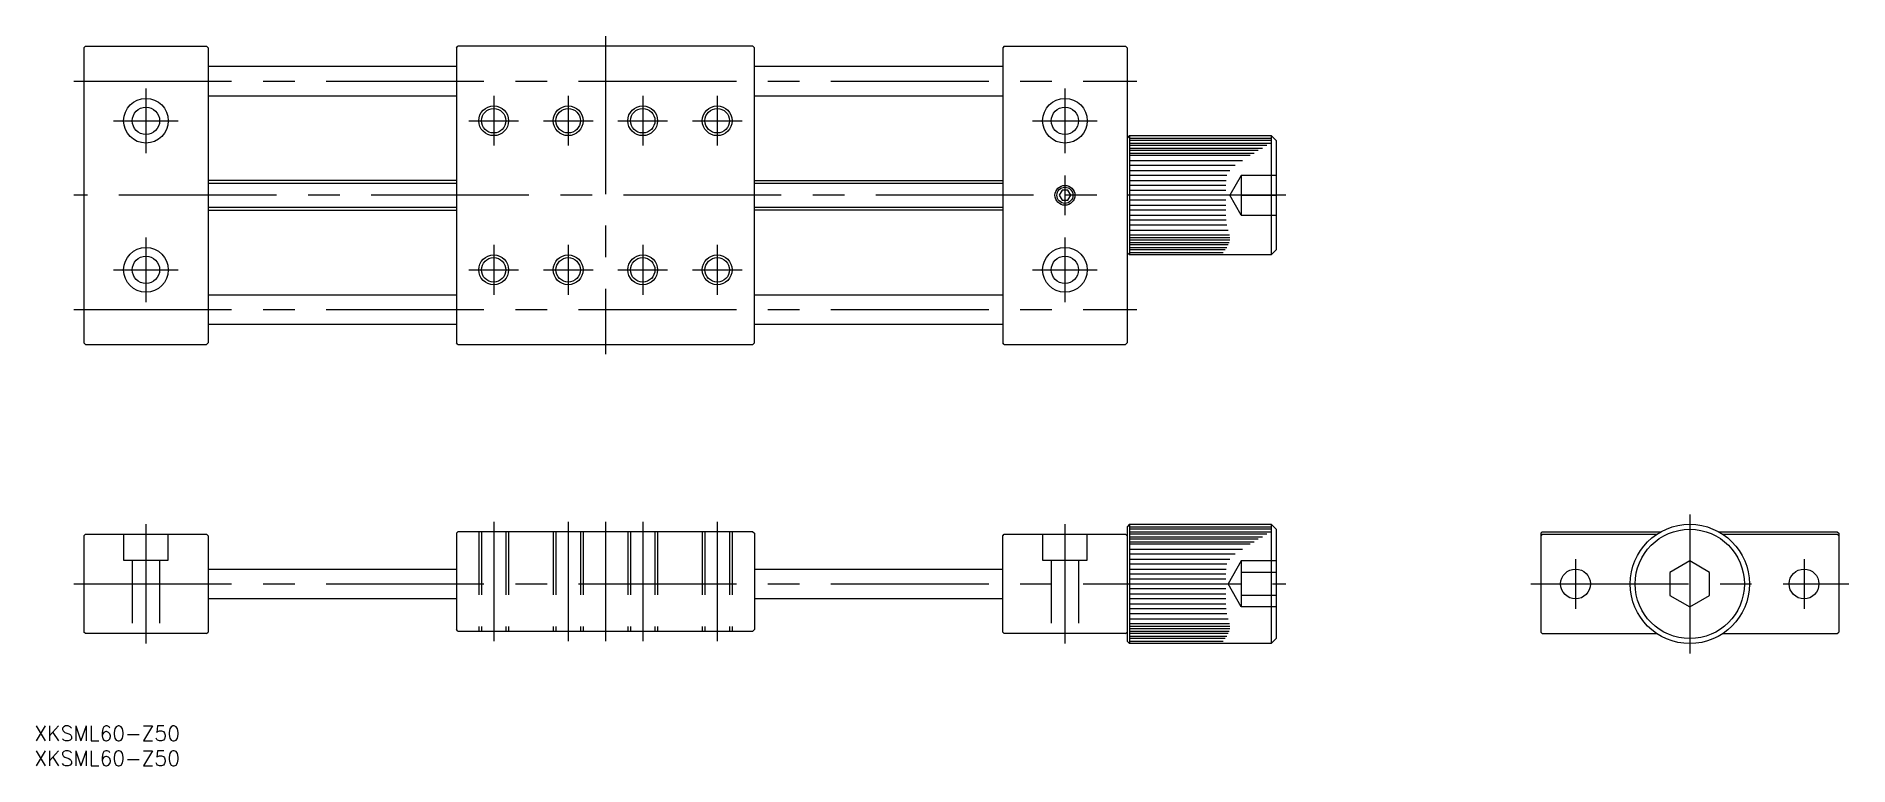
# Model space of a CAD drawing. Extents: x -333 to 32, y -37 to 110.
import ezdxf

# ---------------------------------------------------------------- set-up
doc = ezdxf.new("R2010")
doc.units = 0
doc.linetypes.add('CENTER', pattern=[50.8, 31.75, -6.35, 6.35, -6.35])
doc.linetypes.add('DASHED', pattern=[19.05, 12.7, -6.35])
doc.layers.get('0').update_dxf_attribs({"linetype": 'CONTINUOUS'})
doc.layers.add('CENTER', color=1, linetype='CONTINUOUS')
doc.styles.get("Standard").update_dxf_attribs({"font": 'txt.shx', "height": 3, "bigfont": 'bigfont.shx'})

msp = doc.modelspace()

# ---------------------------------------------------------------- linework, layer by layer
at = {"color": 7, "linetype": 'CONTINUOUS'}
for p, q in [((-322.99, 108.21), (-323.29, 107.91)), ((-323.29, 107.91), (-323.29, 48.51)), ((-322.99, 108.21), (-298.59, 108.21)), ((-298.59, 108.21), (-298.29, 107.91)), ((-298.29, 107.91), (-298.29, 48.51)), ((-248.29, 107.91), (-247.99, 108.21)), ((-248.29, 107.91), (-248.29, 48.51)), ((-188.59, 108.21), (-247.99, 108.21)), ((-188.59, 108.21), (-188.29, 107.91)), ((-188.29, 48.51), (-188.29, 107.91)), ((-137.99, 108.21), (-138.29, 107.91)), ((-138.29, 107.91), (-138.29, 48.51)), ((-137.99, 108.21), (-113.59, 108.21)), ((-113.59, 108.21), (-113.29, 107.91)), ((-113.29, 107.91), (-113.29, 48.51)), ((-298.29, 104.21), (-248.29, 104.21)), ((-188.29, 104.21), (-138.29, 104.21)), ((-298.29, 98.21), (-248.29, 98.21)), ((-188.29, 98.21), (-138.29, 98.21)), ((-112.79, 90.21), (-113.29, 89.71)), ((-113.29, 89.71), (-113.29, 66.71)), ((-112.79, 90.21), (-84.29, 90.21)), ((-112.79, 90.21), (-112.79, 66.21)), ((-112.79, 89.71), (-84.29, 89.71)), ((-84.29, 89.21), (-112.79, 89.21)), ((-112.79, 88.71), (-84.29, 88.71)), ((-85.16, 88.21), (-112.79, 88.21)), ((-112.79, 87.71), (-86.02, 87.71)), ((-84.29, 90.21), (-84.29, 66.21)), ((-83.29, 89.21), (-84.29, 90.21)), ((-83.29, 89.21), (-83.29, 67.21)), ((-86.87, 87.21), (-112.79, 87.21)), ((-112.79, 86.71), (-87.7, 86.71)), ((-88.52, 86.21), (-112.79, 86.21)), ((-112.79, 85.21), (-90.07, 85.21)), ((-91.49, 84.21), (-112.79, 84.21)), ((-248.29, 81.21), (-298.29, 81.21)), ((-188.29, 81.21), (-138.29, 81.21)), ((-112.79, 83.21), (-92.59, 83.21)), ((-93.23, 82.21), (-112.79, 82.21)), ((-112.79, 81.21), (-93.33, 81.21)), ((-126.37, 79.21), (-126.94, 78.21)), ((-126.94, 78.21), (-126.37, 77.21)), ((-125.21, 79.21), (-126.37, 79.21)), ((-126.37, 77.21), (-125.21, 77.21)), ((-124.63, 78.21), (-125.21, 79.21)), ((-125.21, 77.21), (-124.63, 78.21)), ((-93.38, 80.21), (-112.79, 80.21)), ((-112.79, 79.21), (-93.41, 79.21)), ((-93.42, 77.21), (-112.79, 77.21)), ((-298.29, 75.21), (-248.29, 75.21)), ((-138.29, 75.21), (-188.29, 75.21)), ((-112.79, 76.21), (-93.42, 76.21)), ((-93.4, 75.21), (-112.79, 75.21)), ((-112.79, 74.21), (-93.38, 74.21)), ((-93.33, 73.21), (-112.79, 73.21)), ((-93.21, 72.21), (-112.79, 72.21)), ((-112.79, 71.21), (-92.95, 71.21)), ((-92.66, 70.21), (-112.79, 70.21)), ((-112.79, 69.71), (-92.58, 69.71)), ((-112.79, 66.21), (-113.29, 66.71)), ((-92.59, 69.21), (-112.79, 69.21)), ((-112.79, 68.71), (-92.72, 68.71)), ((-92.93, 68.21), (-112.79, 68.21)), ((-112.79, 67.71), (-93.21, 67.71)), ((-93.55, 67.21), (-112.79, 67.21)), ((-112.79, 66.71), (-93.91, 66.71)), ((-84.29, 66.21), (-112.79, 66.21)), ((-84.29, 66.21), (-83.29, 67.21)), ((-298.29, 58.21), (-248.29, 58.21)), ((-188.29, 58.21), (-138.29, 58.21)), ((-248.29, 52.21), (-298.29, 52.21)), ((-138.29, 52.21), (-188.29, 52.21)), ((-322.99, 48.21), (-323.29, 48.51)), ((-322.99, 48.21), (-298.59, 48.21)), ((-298.59, 48.21), (-298.29, 48.51)), ((-247.99, 48.21), (-248.29, 48.51)), ((-247.99, 48.21), (-188.59, 48.21)), ((-188.59, 48.21), (-188.29, 48.51)), ((-137.99, 48.21), (-138.29, 48.51)), ((-137.99, 48.21), (-113.59, 48.21)), ((-113.59, 48.21), (-113.29, 48.51)), ((-112.79, 12), (-113.29, 11.5)), ((-113.29, 11.5), (-113.29, -11.5)), ((-112.79, 12), (-84.29, 12)), ((-112.79, 12), (-112.79, -12)), ((-112.79, 11.5), (-84.29, 11.5)), ((-84.29, 11), (-112.79, 11)), ((-84.29, 12), (-84.29, -12)), ((-83.29, 11), (-84.29, 12)), ((-83.29, 11), (-83.29, -11)), ((-323.29, 9.7), (-322.99, 10)), ((-323.29, 9.7), (-323.29, -9.7)), ((-322.99, 10), (-298.59, 10)), ((-298.59, 10), (-298.29, 9.7)), ((-298.29, 9.7), (-298.29, -9.7)), ((-248.29, 10.2), (-247.99, 10.5)), ((-248.29, 10.2), (-248.29, -9.2)), ((-188.59, 10.5), (-247.99, 10.5)), ((-237.99, 10.5), (-244.93, 10.5)), ((-188.59, 10.5), (-188.29, 10.2)), ((-188.29, 10.2), (-188.29, -9.2)), ((-138.29, 9.7), (-137.99, 10)), ((-138.29, -9.7), (-138.29, 9.7)), ((-137.99, 10), (-113.59, 10)), ((-113.29, 9.7), (-113.59, 10)), ((-113.29, 9.7), (-113.29, -9.7)), ((-113.29, 9.7), (-113.29, -9.7)), ((-112.79, 10.5), (-84.29, 10.5)), ((-85.16, 10), (-112.79, 10)), ((-112.79, 9.5), (-86.02, 9.5)), ((-86.87, 9), (-112.79, 9)), ((-112.79, 8.5), (-87.7, 8.5)), ((-88.52, 8), (-112.79, 8)), ((-29.7, 10.5), (-30, 10.2)), ((-30, 10.2), (-30, -9.7)), ((-29.7, 10), (-30, 9.7)), ((-29.7, 10.5), (-5.81, 10.5)), ((-29.7, 10), (-6.63, 10)), ((5.81, 10.5), (29.7, 10.5)), ((6.63, 10), (29.7, 10)), ((29.7, 10.5), (30, 10.2)), ((29.7, 10), (30, 9.7)), ((30, 10.2), (30, -9.7)), ((-112.79, 7), (-90.07, 7)), ((-91.49, 6), (-112.79, 6)), ((-112.79, 5), (-92.59, 5)), ((-93.23, 4), (-112.79, 4)), ((0, 4.62), (-4, 2.31)), ((4, 2.31), (0, 4.62)), ((-298.29, 3), (-248.29, 3)), ((-188.29, 3), (-138.29, 3)), ((-112.79, 3), (-93.33, 3)), ((-93.38, 2), (-112.79, 2)), ((-112.79, 1), (-93.41, 1)), ((-4, 2.31), (-4, -2.31)), ((4, -2.31), (4, 2.31)), ((-248.29, -3), (-298.29, -3)), ((-138.29, -3), (-188.29, -3)), ((-93.42, -1), (-112.79, -1)), ((-112.79, -2), (-93.42, -2)), ((-93.4, -3), (-112.79, -3)), ((-4, -2.31), (0, -4.62)), ((0, -4.62), (4, -2.31)), ((-112.79, -4), (-93.38, -4)), ((-93.33, -5), (-112.79, -5)), ((-93.21, -6), (-112.79, -6)), ((-112.79, -7), (-92.95, -7)), ((-322.99, -10), (-323.29, -9.7)), ((-298.59, -10), (-322.99, -10)), ((-298.59, -10), (-298.29, -9.7)), ((-247.99, -9.5), (-248.29, -9.2)), ((-247.99, -9.5), (-188.59, -9.5)), ((-188.59, -9.5), (-188.29, -9.2)), ((-137.99, -10), (-138.29, -9.7)), ((-113.59, -10), (-137.99, -10)), ((-113.59, -10), (-113.29, -9.7)), ((-92.66, -8), (-112.79, -8)), ((-112.79, -8.5), (-92.58, -8.5)), ((-92.59, -9), (-112.79, -9)), ((-112.79, -9.5), (-92.72, -9.5)), ((-92.93, -10), (-112.79, -10)), ((-112.79, -10.5), (-93.21, -10.5)), ((-29.7, -10), (-30, -9.7)), ((-29.7, -10), (-6.63, -10)), ((6.63, -10), (29.7, -10)), ((29.7, -10), (30, -9.7)), ((-112.79, -12), (-113.29, -11.5)), ((-93.55, -11), (-112.79, -11)), ((-112.79, -11.5), (-93.91, -11.5)), ((-84.29, -12), (-112.79, -12)), ((-84.29, -12), (-83.29, -11))]:
    msp.add_line(p, q, dxfattribs=at)
at = {"color": 3, "linetype": 'CONTINUOUS'}
for p, q in [((-298.29, 80.67), (-248.29, 80.67)), ((-188.29, 80.67), (-138.29, 80.67)), ((-248.29, 75.75), (-298.29, 75.75)), ((-138.29, 75.75), (-188.29, 75.75))]:
    msp.add_line(p, q, dxfattribs=at)
at = {"color": 3, "linetype": 'DASHED'}
for p, q in [((-90.29, 82.21), (-92.6, 78.21)), ((-83.29, 82.21), (-90.29, 82.21)), ((-90.29, 82.21), (-90.29, 74.21)), ((-90.29, 74.21), (-92.6, 78.21)), ((-90.29, 78.21), (-83.29, 78.21)), ((-90.29, 74.21), (-83.29, 74.21)), ((-315.29, 10), (-315.29, 4.8)), ((-306.29, 4.8), (-306.29, 10)), ((-243.79, 10.5), (-243.79, -9.5)), ((-243.25, 10.5), (-243.25, -9.5)), ((-238.33, 10.5), (-238.33, -9.5)), ((-237.79, 10.5), (-237.79, -9.5)), ((-228.79, 10.5), (-228.79, -9.5)), ((-228.25, 10.5), (-228.25, -9.5)), ((-223.33, 10.5), (-223.33, -9.5)), ((-222.79, 10.5), (-222.79, -9.5)), ((-213.79, 10.5), (-213.79, -9.5)), ((-213.25, 10.5), (-213.25, -9.5)), ((-208.33, 10.5), (-208.33, -9.5)), ((-207.79, 10.5), (-207.79, -9.5)), ((-198.79, 10.5), (-198.79, -9.5)), ((-198.25, 10.5), (-198.25, -9.5)), ((-193.33, 10.5), (-193.33, -9.5)), ((-192.79, 10.5), (-192.79, -9.5)), ((-130.29, 10), (-130.29, 4.8)), ((-121.29, 4.8), (-121.29, 10)), ((-315.29, 4.8), (-306.29, 4.8)), ((-313.54, 4.8), (-313.54, -10)), ((-308.04, 4.8), (-308.04, -10)), ((-130.29, 4.8), (-121.29, 4.8)), ((-128.54, 4.8), (-128.54, -10)), ((-123.04, 4.8), (-123.04, -10)), ((-90.29, 4.62), (-92.95, 0)), ((-90.29, 4.62), (-90.29, -4.62)), ((-83.29, 4.62), (-90.29, 4.62)), ((-83.29, 2.31), (-90.29, 2.31)), ((-90.29, -4.62), (-92.95, 0)), ((-83.29, -2.31), (-90.29, -2.31)), ((-83.29, -4.62), (-90.29, -4.62))]:
    msp.add_line(p, q, dxfattribs=at)
at = {"color": 7, "linetype": 'CONTINUOUS'}
for centre, radius in [((-310.79, 93.21), 4.5), ((-310.79, 93.21), 2.75), ((-240.79, 93.21), 2.46), ((-225.79, 93.21), 2.46), ((-210.79, 93.21), 2.46), ((-195.79, 93.21), 2.46), ((-125.79, 93.21), 4.5), ((-125.79, 93.21), 2.75), ((-125.79, 78.21), 1.62), ((-310.79, 63.21), 4.5), ((-310.79, 63.21), 2.75), ((-125.79, 63.21), 4.5), ((-125.79, 63.21), 2.75), ((-240.79, 63.21), 2.46), ((-225.79, 63.21), 2.46), ((-210.79, 63.21), 2.46), ((-195.79, 63.21), 2.46), ((0, 0), 12), ((0, 0), 11), ((-23, 0), 3), ((23, 0), 3)]:
    msp.add_circle(centre, radius, dxfattribs=at)
at = {"color": 3, "linetype": 'CONTINUOUS'}
for centre, radius in [((-240.79, 93.21), 3), ((-225.79, 93.21), 3), ((-210.79, 93.21), 3), ((-195.79, 93.21), 3), ((-125.79, 78.21), 2), ((-240.79, 63.21), 3), ((-225.79, 63.21), 3), ((-210.79, 63.21), 3), ((-195.79, 63.21), 3)]:
    msp.add_circle(centre, radius, dxfattribs=at)
at = {"layer": 'CENTER', "color": 1, "linetype": 'CENTER'}
for p, q in [((-218.29, 110.21), (-218.29, 46.21)), ((-325.29, 101.21), (-111.29, 101.21)), ((-310.79, 99.71), (-310.79, 86.71)), ((-125.79, 99.71), (-125.79, 86.71)), ((-240.79, 98.21), (-240.79, 88.21)), ((-225.79, 98.21), (-225.79, 88.21)), ((-210.79, 98.21), (-210.79, 88.21)), ((-195.79, 98.21), (-195.79, 88.21)), ((-317.29, 93.21), (-304.29, 93.21)), ((-245.79, 93.21), (-235.79, 93.21)), ((-230.79, 93.21), (-220.79, 93.21)), ((-215.79, 93.21), (-205.79, 93.21)), ((-200.79, 93.21), (-190.79, 93.21)), ((-132.29, 93.21), (-119.29, 93.21)), ((-125.79, 82.21), (-125.79, 74.21)), ((-81.29, 78.21), (-325.29, 78.21)), ((-310.79, 69.71), (-310.79, 56.71)), ((-125.79, 69.71), (-125.79, 56.71)), ((-240.79, 68.21), (-240.79, 58.21)), ((-225.79, 68.21), (-225.79, 58.21)), ((-210.79, 68.21), (-210.79, 58.21)), ((-195.79, 68.21), (-195.79, 58.21)), ((-317.29, 63.21), (-304.29, 63.21)), ((-245.79, 63.21), (-235.79, 63.21)), ((-230.79, 63.21), (-220.79, 63.21)), ((-215.79, 63.21), (-205.79, 63.21)), ((-200.79, 63.21), (-190.79, 63.21)), ((-132.29, 63.21), (-119.29, 63.21)), ((-325.29, 55.21), (-111.29, 55.21)), ((-310.79, 12), (-310.79, -12)), ((-240.79, 12.5), (-240.79, -11.5)), ((-225.79, 12.5), (-225.79, -11.5)), ((-218.29, 12.5), (-218.29, -11.5)), ((-210.79, 12.5), (-210.79, -11.5)), ((-195.79, 12.5), (-195.79, -11.5)), ((-125.79, 12), (-125.79, -12)), ((0, 14), (0, -14)), ((-23, 5), (-23, -5)), ((23, 5), (23, -5)), ((-325.29, 0), (-81.29, 0)), ((-32, 0), (32, 0))]:
    msp.add_line(p, q, dxfattribs=at)

# ---------------------------------------------------------------- texts
at = {"color": 7, "linetype": 'CONTINUOUS'}
for p in [(-333.26, -31.58), (-333.26, -36.58)]:
    msp.add_text('XKSML60-Z50', height=3, dxfattribs=at).set_placement(p)

doc.saveas('drawing.dxf')
